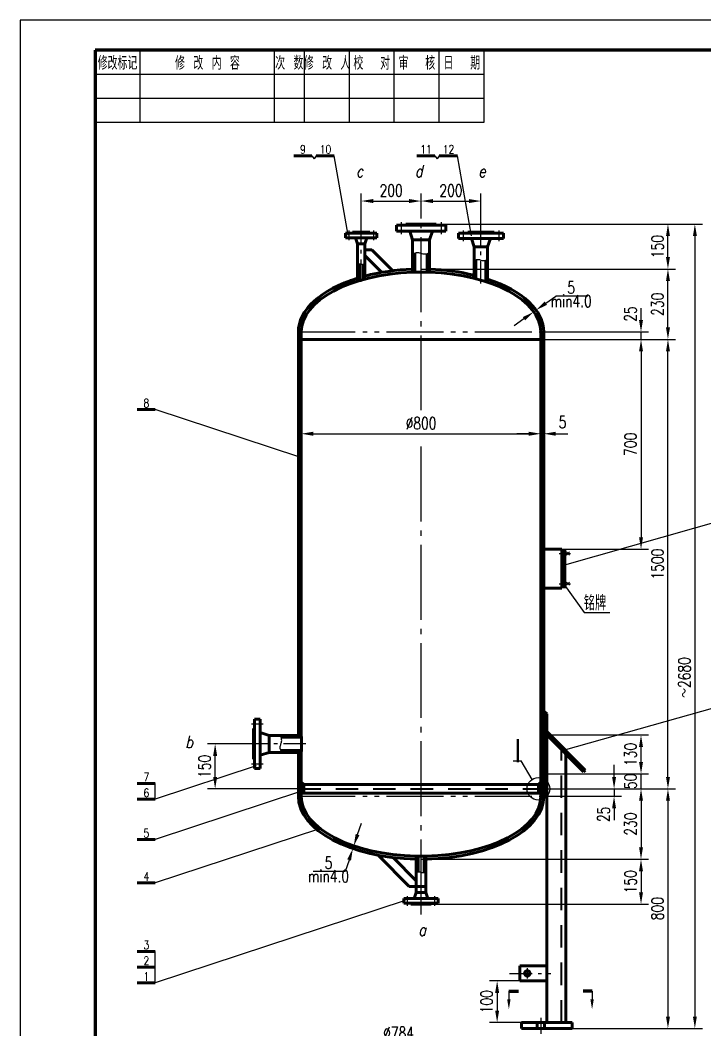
# Model space of a CAD drawing. Extents: x 5881 to 20274, y 0 to 5940.
# Drawn here: x 16012 to 18299, y 2570 to 5940 of the extents above; entities that cross this region are included whole.
import ezdxf
from ezdxf.enums import TextEntityAlignment as Align

# ---------------------------------------------------------------- set-up
doc = ezdxf.new("R2010")
doc.units = 0
doc.header["$LTSCALE"] = 100
doc.header["$PDMODE"] = 1
for name, pattern in [('JXX-L', [2.95, 1.9, -0.25, 0.15, -0.25, 0.15, -0.25]), ('XX-L', [1.25, 0.75, -0.5]), ('XX-S', [0.5, 0.3, -0.2]), ('ZXX-L', [3.28, 2.5, -0.3, 0.18, -0.3]), ('ZXX-S', [1.27, 0.75, -0.2, 0.12, -0.2])]:
    doc.linetypes.add(name, pattern=pattern)
doc.layers.get('Defpoints').update_dxf_attribs({"linetype": 'CONTINUOUS'})
for name, color, linetype, lineweight in [('A 粗实线', 7, 'CONTINUOUS', 60), ('B 细实线', 4, 'CONTINUOUS', 30), ('C 文 字', 2, 'CONTINUOUS', 30), ('D 短中心线', 1, 'ZXX-S', 30), ('E 长中心线', 1, 'ZXX-L', 30), ('F 短虚线', 6, 'XX-S', 40), ('G 长虚线', 6, 'XX-L', 40), ('I 长双点线', 3, 'JXX-L', 30), ('J 标注尺寸', 2, 'CONTINUOUS', 30)]:
    doc.layers.add(name, color=color, linetype=linetype, lineweight=lineweight)
doc.styles.add('HZTXT', font='TXT.SHX', dxfattribs={"width": 0.75, "bigfont": 'HZTXT'})
doc.styles.add('ITALICT', font='ITALICT.shx', dxfattribs={"width": 0.7})
doc.styles.add('ROMANC', font='romanc', dxfattribs={"width": 0.7, "height": 6})
doc.dimstyles.new('通用标注4.0', dxfattribs={"dimtxt": 4, "dimasz": 4, "dimexe": 2.5, "dimexo": 0, "dimgap": 1.5, "dimtad": 1, "dimdec": 0, "dimzin": 0, "dimdsep": 46, "dimtxsty": 'HZTXT', "dimcen": 0, "dimadec": 0, "dimazin": 0, "dimtfac": 0.375, "dimtdec": 0, "dimtmove": 2, "dimatfit": 3, "dimfxl": 0, "dimtzin": 0, "dimarcsym": 0})

# ---------------------------------------------------------------- blocks, each defined once
blk = doc.blocks.new('*D10')
at = {"layer": 'Defpoints', "color": 0}
for p in [(18140.9, 5259.2), (18140.9, 2574.2), (18266.1, 2574.2)]:
    blk.add_point(p, dxfattribs=at)
at = {"layer": 'J 标注尺寸', "color": 0, "lineweight": -2}
for p, q in [((18140.9, 5259.2), (18291.1, 5259.2)), ((18266.1, 5219.2), (18266.1, 2614.2)), ((18140.9, 2574.2), (18291.1, 2574.2))]:
    blk.add_line(p, q, dxfattribs=at)
at = {"layer": 'J 标注尺寸', "color": 0}
for points in [[(18259.5, 5219.2), (18272.8, 5219.2), (18266.1, 5259.2)], [(18259.5, 2614.2), (18272.8, 2614.2), (18266.1, 2574.2)]]:
    blk.add_solid(points, dxfattribs=at)
at = {"layer": 'J 标注尺寸', "color": 0, "insert": (18231.1, 3745.9), "char_height": 40, "attachment_point": 5, "rotation": 90, "style": 'HZTXT'}
blk.add_mtext('～2680', dxfattribs=at)
blk = doc.blocks.new('*D3')
at = {"layer": 'Defpoints', "color": 0}
for p in [(18013.8, 4874.2), (18176.1, 4874.2), (18044.9, 3374.2)]:
    blk.add_point(p, dxfattribs=at)
at = {"layer": 'J 标注尺寸', "color": 0, "lineweight": -2}
for p, q in [((18013.8, 4874.2), (18201.1, 4874.2)), ((18176.1, 3414.2), (18176.1, 4834.2)), ((18044.9, 3374.2), (18201.1, 3374.2))]:
    blk.add_line(p, q, dxfattribs=at)
at = {"layer": 'J 标注尺寸', "color": 0}
for points in [[(18169.5, 4834.2), (18182.8, 4834.2), (18176.1, 4874.2)], [(18169.5, 3414.2), (18182.8, 3414.2), (18176.1, 3374.2)]]:
    blk.add_solid(points, dxfattribs=at)
at = {"layer": 'J 标注尺寸', "color": 0, "insert": (18141.1, 4124.2), "char_height": 40, "attachment_point": 5, "rotation": 90, "style": 'HZTXT'}
blk.add_mtext('1500', dxfattribs=at)
blk = doc.blocks.new('*D1')
at = {"layer": 'Defpoints', "color": 0}
for p in [(18016, 3374.2), (17351.3, 3139.2), (18086.1, 3139.2)]:
    blk.add_point(p, dxfattribs=at)
at = {"layer": 'J 标注尺寸', "color": 0, "lineweight": -2}
for p, q in [((18016, 3374.2), (18111.1, 3374.2)), ((18086.1, 3334.2), (18086.1, 3179.2)), ((17351.3, 3139.2), (18111.1, 3139.2))]:
    blk.add_line(p, q, dxfattribs=at)
at = {"layer": 'J 标注尺寸', "color": 0}
for points in [[(18079.5, 3334.2), (18092.8, 3334.2), (18086.1, 3374.2)], [(18079.5, 3179.2), (18092.8, 3179.2), (18086.1, 3139.2)]]:
    blk.add_solid(points, dxfattribs=at)
at = {"layer": 'J 标注尺寸', "color": 0, "insert": (18051.1, 3256.7), "char_height": 40, "attachment_point": 5, "rotation": 90, "style": 'HZTXT'}
blk.add_mtext('230', dxfattribs=at)
blk = doc.blocks.new('*D2')
at = {"layer": 'Defpoints', "color": 0}
for p in [(17351.3, 3139.2), (17385.3, 2989.2), (18086.1, 2989.2)]:
    blk.add_point(p, dxfattribs=at)
at = {"layer": 'J 标注尺寸', "color": 0, "lineweight": -2}
for p, q in [((17351.3, 3139.2), (18111.1, 3139.2)), ((18086.1, 3099.2), (18086.1, 3029.2)), ((17385.3, 2989.2), (18111.1, 2989.2))]:
    blk.add_line(p, q, dxfattribs=at)
at = {"layer": 'J 标注尺寸', "color": 0}
for points in [[(18079.5, 3099.2), (18092.8, 3099.2), (18086.1, 3139.2)], [(18079.5, 3029.2), (18092.8, 3029.2), (18086.1, 2989.2)]]:
    blk.add_solid(points, dxfattribs=at)
at = {"layer": 'J 标注尺寸', "color": 0, "insert": (18051.1, 3064.2), "char_height": 40, "attachment_point": 5, "rotation": 90, "style": 'HZTXT'}
blk.add_mtext('150', dxfattribs=at)
blk = doc.blocks.new('*D8')
at = {"layer": 'Defpoints', "color": 0}
for p in [(17771.3, 3554.2), (18086.1, 3554.2), (17771.3, 3424.2)]:
    blk.add_point(p, dxfattribs=at)
at = {"layer": 'J 标注尺寸', "color": 0, "lineweight": -2}
for p, q in [((17771.3, 3554.2), (18111.1, 3554.2)), ((18086.1, 3464.2), (18086.1, 3514.2)), ((17771.3, 3424.2), (18111.1, 3424.2))]:
    blk.add_line(p, q, dxfattribs=at)
at = {"layer": 'J 标注尺寸', "color": 0}
for points in [[(18079.5, 3514.2), (18092.8, 3514.2), (18086.1, 3554.2)], [(18079.5, 3464.2), (18092.8, 3464.2), (18086.1, 3424.2)]]:
    blk.add_solid(points, dxfattribs=at)
at = {"layer": 'J 标注尺寸', "color": 0, "insert": (18051.1, 3489.2), "char_height": 40, "attachment_point": 5, "rotation": 90, "style": 'HZTXT'}
blk.add_mtext('130', dxfattribs=at)
blk = doc.blocks.new('*D7')
at = {"layer": 'Defpoints', "color": 0}
for p in [(17771.3, 3424.2), (18086.1, 3424.2), (17751.3, 3374.2)]:
    blk.add_point(p, dxfattribs=at)
at = {"layer": 'J 标注尺寸', "color": 0, "lineweight": -2}
for p, q in [((18086.1, 3464.2), (18086.1, 3504.2)), ((17771.3, 3424.2), (18111.1, 3424.2)), ((18086.1, 3374.2), (18086.1, 3424.2)), ((17751.3, 3374.2), (18111.1, 3374.2)), ((18086.1, 3334.2), (18086.1, 3294.2))]:
    blk.add_line(p, q, dxfattribs=at)
at = {"layer": 'J 标注尺寸', "color": 0}
for points in [[(18079.5, 3464.2), (18092.8, 3464.2), (18086.1, 3424.2)], [(18079.5, 3334.2), (18092.8, 3334.2), (18086.1, 3374.2)]]:
    blk.add_solid(points, dxfattribs=at)
at = {"layer": 'J 标注尺寸', "color": 0, "insert": (18051.1, 3399.3), "char_height": 40, "attachment_point": 5, "rotation": 90, "style": 'HZTXT'}
blk.add_mtext('50', dxfattribs=at)
blk = doc.blocks.new('*D9')
at = {"layer": 'Defpoints', "color": 0}
for p in [(17931.2, 3374.2), (17761.3, 3349.2), (17996.1, 3349.2)]:
    blk.add_point(p, dxfattribs=at)
at = {"layer": 'J 标注尺寸', "color": 0, "lineweight": -2}
for p, q in [((17996.1, 3414.2), (17996.1, 3454.2)), ((17931.2, 3374.2), (18021.1, 3374.2)), ((17996.1, 3374.2), (17996.1, 3349.2)), ((17761.3, 3349.2), (18021.1, 3349.2)), ((17996.1, 3309.2), (17996.1, 3269.2))]:
    blk.add_line(p, q, dxfattribs=at)
at = {"layer": 'J 标注尺寸', "color": 0}
for points in [[(17989.5, 3414.2), (18002.8, 3414.2), (17996.1, 3374.2)], [(17989.5, 3309.2), (18002.8, 3309.2), (17996.1, 3349.2)]]:
    blk.add_solid(points, dxfattribs=at)
at = {"layer": 'J 标注尺寸', "color": 0, "insert": (17961.1, 3289.2), "char_height": 40, "attachment_point": 5, "rotation": 90, "style": 'HZTXT'}
blk.add_mtext('25', dxfattribs=at)
blk = doc.blocks.new('*D6')
at = {"layer": 'Defpoints', "color": 0}
for p in [(18056.5, 3374.2), (17856.1, 2574.2), (18176.1, 2574.2)]:
    blk.add_point(p, dxfattribs=at)
at = {"layer": 'J 标注尺寸', "color": 0, "lineweight": -2}
for p, q in [((18056.5, 3374.2), (18201.1, 3374.2)), ((18176.1, 3334.2), (18176.1, 2614.2)), ((17856.1, 2574.2), (18201.1, 2574.2))]:
    blk.add_line(p, q, dxfattribs=at)
at = {"layer": 'J 标注尺寸', "color": 0}
for points in [[(18169.5, 3334.2), (18182.8, 3334.2), (18176.1, 3374.2)], [(18169.5, 2614.2), (18182.8, 2614.2), (18176.1, 2574.2)]]:
    blk.add_solid(points, dxfattribs=at)
at = {"layer": 'J 标注尺寸', "color": 0, "insert": (18141.1, 2974.2), "char_height": 40, "attachment_point": 5, "rotation": 90, "style": 'HZTXT'}
blk.add_mtext('800', dxfattribs=at)
blk = doc.blocks.new('*D22')
at = {"layer": 'Defpoints', "color": 0}
for p in [(16663.3, 3524.2), (16774.4, 3524.2), (16941.3, 3374.2)]:
    blk.add_point(p, dxfattribs=at)
at = {"layer": 'J 标注尺寸', "color": 0, "lineweight": -2}
for p, q in [((16774.4, 3524.2), (16638.3, 3524.2)), ((16663.3, 3414.2), (16663.3, 3484.2)), ((16941.3, 3374.2), (16638.3, 3374.2))]:
    blk.add_line(p, q, dxfattribs=at)
at = {"layer": 'J 标注尺寸', "color": 0}
for points in [[(16656.7, 3484.2), (16670, 3484.2), (16663.3, 3524.2)], [(16656.7, 3414.2), (16670, 3414.2), (16663.3, 3374.2)]]:
    blk.add_solid(points, dxfattribs=at)
at = {"layer": 'J 标注尺寸', "color": 0, "insert": (16628.3, 3449.2), "char_height": 40, "attachment_point": 5, "rotation": 90, "style": 'HZTXT'}
blk.add_mtext('150', dxfattribs=at)
blk = doc.blocks.new('*D4')
at = {"layer": 'Defpoints', "color": 0}
for p in [(17351.3, 5109.2), (18176.1, 5109.2), (18013.8, 4874.2)]:
    blk.add_point(p, dxfattribs=at)
at = {"layer": 'J 标注尺寸', "color": 0, "lineweight": -2}
for p, q in [((17351.3, 5109.2), (18201.1, 5109.2)), ((18176.1, 4914.2), (18176.1, 5069.2)), ((18013.8, 4874.2), (18201.1, 4874.2))]:
    blk.add_line(p, q, dxfattribs=at)
at = {"layer": 'J 标注尺寸', "color": 0}
for points in [[(18169.5, 5069.2), (18182.8, 5069.2), (18176.1, 5109.2)], [(18169.5, 4914.2), (18182.8, 4914.2), (18176.1, 4874.2)]]:
    blk.add_solid(points, dxfattribs=at)
at = {"layer": 'J 标注尺寸', "color": 0, "insert": (18141.1, 4991.7), "char_height": 40, "attachment_point": 5, "rotation": 90, "style": 'HZTXT'}
blk.add_mtext('230', dxfattribs=at)
blk = doc.blocks.new('*D5')
at = {"layer": 'Defpoints', "color": 0}
for p in [(17402.3, 5259.2), (18176.1, 5259.2), (17351.3, 5109.2)]:
    blk.add_point(p, dxfattribs=at)
at = {"layer": 'J 标注尺寸', "color": 0, "lineweight": -2}
for p, q in [((17402.3, 5259.2), (18201.1, 5259.2)), ((18176.1, 5149.2), (18176.1, 5219.2)), ((17351.3, 5109.2), (18201.1, 5109.2))]:
    blk.add_line(p, q, dxfattribs=at)
at = {"layer": 'J 标注尺寸', "color": 0}
for points in [[(18169.5, 5219.2), (18182.8, 5219.2), (18176.1, 5259.2)], [(18169.5, 5149.2), (18182.8, 5149.2), (18176.1, 5109.2)]]:
    blk.add_solid(points, dxfattribs=at)
at = {"layer": 'J 标注尺寸', "color": 0, "insert": (18141.1, 5184.2), "char_height": 40, "attachment_point": 5, "rotation": 90, "style": 'HZTXT'}
blk.add_mtext('150', dxfattribs=at)
blk = doc.blocks.new('*D17')
at = {"layer": 'Defpoints', "color": 0}
for p in [(17751.3, 4874.2), (17821.3, 4174.2), (18086.1, 4174.2)]:
    blk.add_point(p, dxfattribs=at)
at = {"layer": 'J 标注尺寸', "color": 0, "lineweight": -2}
for p, q in [((17751.3, 4874.2), (18111.1, 4874.2)), ((18086.1, 4834.2), (18086.1, 4214.2)), ((17821.3, 4174.2), (18111.1, 4174.2))]:
    blk.add_line(p, q, dxfattribs=at)
at = {"layer": 'J 标注尺寸', "color": 0}
for points in [[(18079.5, 4834.2), (18092.8, 4834.2), (18086.1, 4874.2)], [(18079.5, 4214.2), (18092.8, 4214.2), (18086.1, 4174.2)]]:
    blk.add_solid(points, dxfattribs=at)
at = {"layer": 'J 标注尺寸', "color": 0, "insert": (18051.1, 4524.2), "char_height": 40, "attachment_point": 5, "rotation": 90, "style": 'HZTXT'}
blk.add_mtext('700', dxfattribs=at)
blk = doc.blocks.new('*D11')
at = {"layer": 'Defpoints', "color": 0}
for p in [(17751.3, 4899.2), (18086.1, 4899.2), (17751.3, 4874.2)]:
    blk.add_point(p, dxfattribs=at)
at = {"layer": 'J 标注尺寸', "color": 0, "lineweight": -2}
for p, q in [((18086.1, 4939.2), (18086.1, 4979.2)), ((17751.3, 4899.2), (18111.1, 4899.2)), ((18086.1, 4874.2), (18086.1, 4899.2)), ((17751.3, 4874.2), (18111.1, 4874.2)), ((18086.1, 4834.2), (18086.1, 4794.2))]:
    blk.add_line(p, q, dxfattribs=at)
at = {"layer": 'J 标注尺寸', "color": 0}
for points in [[(18079.5, 4939.2), (18092.8, 4939.2), (18086.1, 4899.2)], [(18079.5, 4834.2), (18092.8, 4834.2), (18086.1, 4874.2)]]:
    blk.add_solid(points, dxfattribs=at)
at = {"layer": 'J 标注尺寸', "color": 0, "insert": (18050.9, 4959.3), "char_height": 40, "attachment_point": 5, "rotation": 90, "style": 'HZTXT'}
blk.add_mtext('25', dxfattribs=at)
blk = doc.blocks.new('*D18')
at = {"layer": 'Defpoints', "color": 0}
for p in [(17751.3, 4559.5), (17751.3, 4559.5), (16951.3, 4542.2)]:
    blk.add_point(p, dxfattribs=at)
at = {"layer": 'J 标注尺寸', "color": 0, "lineweight": -2}
blk.add_line((16991.3, 4559.5), (17711.3, 4559.5), dxfattribs=at)
at = {"layer": 'J 标注尺寸', "color": 0}
for points in [[(16991.3, 4566.2), (16991.3, 4552.8), (16951.3, 4559.5)], [(17711.3, 4566.2), (17711.3, 4552.8), (17751.3, 4559.5)]]:
    blk.add_solid(points, dxfattribs=at)
at = {"layer": 'J 标注尺寸', "color": 0, "insert": (17351.3, 4594.5), "char_height": 40, "attachment_point": 5, "style": 'HZTXT'}
blk.add_mtext('%%c800', dxfattribs=at)
blk = doc.blocks.new('*D19')
at = {"layer": 'Defpoints', "color": 0}
for p in [(17751.3, 4559.5), (17761.3, 4559.5), (17761.3, 4556.2)]:
    blk.add_point(p, dxfattribs=at)
at = {"layer": 'J 标注尺寸', "color": 0, "lineweight": -2}
for p, q in [((17711.3, 4559.5), (17671.3, 4559.5)), ((17751.3, 4559.5), (17761.3, 4559.5)), ((17801.3, 4559.5), (17841.3, 4559.5))]:
    blk.add_line(p, q, dxfattribs=at)
at = {"layer": 'J 标注尺寸', "color": 0}
for points in [[(17711.3, 4566.2), (17711.3, 4552.8), (17751.3, 4559.5)], [(17801.3, 4566.2), (17801.3, 4552.8), (17761.3, 4559.5)]]:
    blk.add_solid(points, dxfattribs=at)
at = {"layer": 'J 标注尺寸', "color": 0, "insert": (17824.1, 4598.4), "char_height": 40, "attachment_point": 5, "style": 'HZTXT'}
blk.add_mtext('5', dxfattribs=at)
blk = doc.blocks.new('*D20')
at = {"layer": 'Defpoints', "color": 0}
for p in [(17351.3, 5336.3), (17351.3, 5277.5), (17151.3, 5246.8)]:
    blk.add_point(p, dxfattribs=at)
at = {"layer": 'J 标注尺寸', "color": 0, "lineweight": -2}
for p, q in [((17151.3, 5246.8), (17151.3, 5361.3)), ((17351.3, 5277.5), (17351.3, 5361.3)), ((17191.3, 5336.3), (17311.3, 5336.3))]:
    blk.add_line(p, q, dxfattribs=at)
at = {"layer": 'J 标注尺寸', "color": 0}
for points in [[(17191.3, 5343), (17191.3, 5329.6), (17151.3, 5336.3)], [(17311.3, 5343), (17311.3, 5329.6), (17351.3, 5336.3)]]:
    blk.add_solid(points, dxfattribs=at)
at = {"layer": 'J 标注尺寸', "color": 0, "insert": (17251.3, 5371.3), "char_height": 40, "attachment_point": 5, "style": 'HZTXT'}
blk.add_mtext('200', dxfattribs=at)
blk = doc.blocks.new('*D21')
at = {"layer": 'Defpoints', "color": 0}
for p in [(17551.3, 5336.3), (17351.3, 5319.4), (17551.3, 5246.9)]:
    blk.add_point(p, dxfattribs=at)
at = {"layer": 'J 标注尺寸', "color": 0, "lineweight": -2}
for p, q in [((17351.3, 5319.4), (17351.3, 5361.3)), ((17551.3, 5246.9), (17551.3, 5361.3)), ((17391.3, 5336.3), (17511.3, 5336.3))]:
    blk.add_line(p, q, dxfattribs=at)
at = {"layer": 'J 标注尺寸', "color": 0}
for points in [[(17391.3, 5343), (17391.3, 5329.6), (17351.3, 5336.3)], [(17511.3, 5343), (17511.3, 5329.6), (17551.3, 5336.3)]]:
    blk.add_solid(points, dxfattribs=at)
at = {"layer": 'J 标注尺寸', "color": 0, "insert": (17451.3, 5371.3), "char_height": 40, "attachment_point": 5, "style": 'HZTXT'}
blk.add_mtext('200', dxfattribs=at)
blk = doc.blocks.new('*D23')
at = {"layer": 'Defpoints', "color": 0}
for p in [(17681.3, 2733.2), (17605.4, 2594.2), (17686.4, 2594.2)]:
    blk.add_point(p, dxfattribs=at)
at = {"layer": 'J 标注尺寸', "color": 0, "lineweight": -2}
for p, q in [((17681.3, 2733.2), (17580.4, 2733.2)), ((17605.4, 2693.2), (17605.4, 2634.2)), ((17686.4, 2594.2), (17580.4, 2594.2))]:
    blk.add_line(p, q, dxfattribs=at)
at = {"layer": 'J 标注尺寸', "color": 0}
for points in [[(17598.8, 2693.2), (17612.1, 2693.2), (17605.4, 2733.2)], [(17598.8, 2634.2), (17612.1, 2634.2), (17605.4, 2594.2)]]:
    blk.add_solid(points, dxfattribs=at)
at = {"layer": 'J 标注尺寸', "color": 0, "insert": (17570.4, 2663.7), "char_height": 40, "attachment_point": 5, "rotation": 90, "style": 'HZTXT'}
blk.add_mtext('100', dxfattribs=at)

msp = doc.modelspace()

# ---------------------------------------------------------------- hatches: boundary and pattern name
at = {"layer": 'A 粗实线'}
for points in [[(17761.3, 3634), (17761.3, 3624.2), (17771.3, 3624.2)], [(17771.3, 3424.2), (17761.3, 3424.2), (17761.3, 3415.2)], [(16951.3, 3389.2), (16959.3, 3389.2), (16951.3, 3396.3)], [(17751.3, 3389.2), (17743.3, 3389.2), (17751.3, 3396.3)]]:
    msp.add_hatch(color=256, dxfattribs=at).paths.add_polyline_path(points)

# ---------------------------------------------------------------- linework, layer by layer
at = {"layer": 'A 粗实线', "color": 5, "lineweight": 120}
for p, q in [((16262, 5840), (16262, 100)), ((20117, 5840), (16262, 5840))]:
    msp.add_line(p, q, dxfattribs=at)
at = {"layer": 'A 粗实线'}
for p, q in [((16925.9, 5487.7), (16986.1, 5487.7)), ((17001.3, 5487.7), (17061.5, 5487.7)), ((17336.9, 5487.7), (17397.1, 5487.7)), ((17412.3, 5487.7), (17472.5, 5487.7)), ((17300.3, 5256.2), (17300.3, 5259.2)), ((17300.3, 5259.2), (17402.3, 5259.2)), ((17402.3, 5259.2), (17402.3, 5256.2)), ((17098.8, 5213.5), (17098.8, 5229.5)), ((17098.8, 5229.5), (17203.8, 5229.5)), ((17122.3, 5229.5), (17122.3, 5232.5)), ((17122.3, 5232.5), (17180.3, 5232.5)), ((17180.3, 5232.5), (17180.3, 5229.5)), ((17203.8, 5229.5), (17203.8, 5213.5)), ((17268.8, 5236.2), (17268.8, 5256.2)), ((17268.8, 5256.2), (17433.8, 5256.2)), ((17268.8, 5236.2), (17433.8, 5236.2)), ((17313.3, 5236.2), (17322.8, 5207.2)), ((17389.3, 5236.2), (17379.8, 5207.2)), ((17433.8, 5256.2), (17433.8, 5236.2)), ((17476.3, 5211.5), (17476.3, 5229.5)), ((17476.3, 5229.5), (17626.3, 5229.5)), ((17507.3, 5229.5), (17507.3, 5232.5)), ((17507.3, 5232.5), (17595.3, 5232.5)), ((17595.3, 5232.5), (17595.3, 5229.5)), ((17626.3, 5229.5), (17626.3, 5211.5)), ((17098.8, 5213.5), (17203.8, 5213.5)), ((17132.3, 5213.5), (17138.8, 5193.5)), ((17138.8, 5193.5), (17138.8, 5068.6)), ((17138.8, 5193.5), (17163.8, 5193.5)), ((17170.3, 5213.5), (17163.8, 5193.5)), ((17163.8, 5193.5), (17163.8, 5075.9)), ((17322.8, 5207.2), (17322.8, 5098.7)), ((17322.8, 5207.2), (17379.8, 5207.2)), ((17379.8, 5207.2), (17379.8, 5098.7)), ((17476.3, 5211.5), (17626.3, 5211.5)), ((17519.3, 5211.5), (17528.8, 5183.5)), ((17583.3, 5211.5), (17573.8, 5183.5)), ((17163.8, 5173.5), (17187, 5173.5)), ((17187, 5173.5), (17257, 5103.6)), ((17330.8, 5163), (17330.8, 5098.7)), ((17371.8, 5161.2), (17371.8, 5098.7)), ((17528.8, 5183.5), (17528.8, 5078.4)), ((17528.8, 5183.5), (17573.8, 5183.5)), ((17573.8, 5183.5), (17573.8, 5065.4)), ((17143.8, 5126.9), (17143.8, 5070.2)), ((17158.8, 5125.3), (17158.8, 5074.5)), ((17163.8, 5154.3), (17220, 5098.1)), ((17534.8, 5140.2), (17534.8, 5076.9)), ((17567.8, 5138.9), (17567.8, 5067.4)), ((17322.8, 5098.7), (17379.8, 5098.7)), ((16941.3, 3694.7), (16941.3, 4899.2)), ((16951.3, 3694.7), (16951.3, 4899.2)), ((17751.3, 3349.2), (17751.3, 4899.2)), ((17761.3, 3349.2), (17761.3, 4899.2)), ((16941.3, 4874.2), (17761.3, 4874.2)), ((16402.9, 4640.4), (16463.1, 4640.4)), ((17761.3, 4174.2), (17821.3, 4174.2)), ((17821.3, 4044.2), (17821.3, 4174.2)), ((17831.3, 4044.2), (17831.3, 4174.2)), ((17761.3, 4044.2), (17821.3, 4044.2)), ((16941.3, 3552.7), (16941.3, 3694.7)), ((16951.3, 3552.7), (16951.3, 3694.7)), ((16794.3, 3441.7), (16794.3, 3606.7)), ((16794.3, 3606.7), (16814.3, 3606.7)), ((16814.3, 3441.7), (16814.3, 3606.7)), ((17771.3, 3624.2), (17761.3, 3634)), ((17761.3, 3624.2), (17771.3, 3624.2)), ((17771.3, 3265.2), (17771.3, 3624.2)), ((16791.3, 3473.2), (16791.3, 3575.2)), ((16791.3, 3575.2), (16794.3, 3575.2)), ((16791.3, 3495.7), (16791.3, 3552.7)), ((16814.3, 3562.2), (16843.3, 3552.7)), ((16843.3, 3552.7), (16951.3, 3552.7)), ((16843.3, 3495.7), (16843.3, 3552.7)), ((16883.5, 3546.7), (16951.7, 3546.7)), ((17771.3, 3565.5), (17899.9, 3436.8)), ((17771.3, 3554.2), (17776.9, 3559.9)), ((17771.3, 3554.2), (17894.3, 3431.2)), ((16794.3, 3473.2), (16791.3, 3473.2)), ((16814.3, 3486.2), (16843.3, 3495.7)), ((16843.3, 3495.7), (16951.3, 3495.7)), ((16883, 3501.7), (16951.7, 3501.7)), ((16941.3, 3349.2), (16941.3, 3495.7)), ((16951.3, 3349.2), (16951.3, 3495.7)), ((17834.9, 2594.2), (17834.9, 3490.6)), ((16814.3, 3441.7), (16794.3, 3441.7)), ((17771.3, 3460.8), (17771.3, 2594.2)), ((17771.3, 3424.2), (17761.3, 3415.2)), ((17761.3, 3424.2), (17771.3, 3424.2)), ((17899.9, 3436.8), (17894.3, 3431.2)), ((16402.9, 3392.3), (16463.1, 3392.3)), ((16959.3, 3389.2), (16951.3, 3396.3)), ((16959.3, 3389.2), (17743.3, 3389.2)), ((16959.3, 3389.2), (16959.3, 3359.2)), ((17743.3, 3389.2), (17751.3, 3396.3)), ((17743.3, 3389.2), (17743.3, 3359.2)), ((16402.9, 3339.7), (16463.1, 3339.7)), ((17743.3, 3359.2), (16951.3, 3359.2)), ((17743.3, 3359.2), (17751.3, 3359.2)), ((16402.9, 3204.9), (16463.1, 3204.9)), ((17312, 3048.2), (17207.8, 3152.5)), ((17335.3, 3067.4), (17258, 3144.7)), ((17335.3, 3028.2), (17335.3, 3149.4)), ((17335.3, 3149.4), (17367.3, 3149.4)), ((17341.3, 3095.6), (17341.3, 3149.4)), ((17361.3, 3093.7), (17361.3, 3149.4)), ((17367.3, 3028.2), (17367.3, 3149.4)), ((16402.9, 3060.4), (16463.1, 3060.4)), ((17335.3, 3048.2), (17312, 3048.2)), ((17367.3, 3048.2), (17335.3, 3048.2)), ((17293.8, 2992.2), (17293.8, 3008.2)), ((17408.8, 3008.2), (17293.8, 3008.2)), ((17328.8, 3008.2), (17335.3, 3028.2)), ((17367.3, 3028.2), (17335.3, 3028.2)), ((17373.8, 3008.2), (17367.3, 3028.2)), ((17408.8, 3008.2), (17408.8, 2992.2)), ((17408.8, 2992.2), (17293.8, 2992.2)), ((17317.3, 2989.2), (17317.3, 2992.2)), ((17385.3, 2989.2), (17317.3, 2989.2)), ((17385.3, 2992.2), (17385.3, 2989.2)), ((16402.9, 2831.7), (16463.1, 2831.7)), ((16402.9, 2779.1), (16463.1, 2779.1)), ((17771.3, 2783.2), (17681.3, 2783.2)), ((17681.3, 2783.2), (17681.3, 2733.2)), ((17771.3, 2733.2), (17681.3, 2733.2)), ((16402.9, 2726.4), (16463.1, 2726.4)), ((17856.1, 2594.2), (17686.4, 2594.2)), ((17686.4, 2574.2), (17686.4, 2594.2)), ((17856.1, 2574.2), (17686.4, 2574.2)), ((17739.3, 2594.2), (17739.3, 2574.2)), ((17763.3, 2594.2), (17763.3, 2574.2)), ((17856.1, 2574.2), (17856.1, 2594.2))]:
    msp.add_line(p, q, dxfattribs=at)
at = {"layer": 'A 粗实线', "lineweight": 80}
for p, q in [((17644.7, 2699.1), (17677.2, 2699.1)), ((17922.6, 2699.1), (17893.4, 2699.1))]:
    msp.add_line(p, q, dxfattribs=at)
at = {"layer": 'A 粗实线'}
msp.add_circle((17706.3, 2758.2), 8.95, dxfattribs=at)
msp.add_arc((16552.3, 3524.2), 400, 355.9142, 4.0858, dxfattribs=at)
at = {"layer": 'A 粗实线', "extrusion": (0, 0, -1)}
for major_axis, ratio, start_param, end_param in [((400, 0), 0.5, 3.141593, 4.641079), ((410, 0), 0.512195, 4.237413, 4.642821), ((410, 0), 0.512195, -1.501228, -1.123059), ((400, 0), 0.5, -1.499486, 0), ((-410, 0), 0.512195, 0, 1.025943), ((410, 0), 0.512195, -0.997168, 0)]:
    msp.add_ellipse((17351.3, 4899.2), major_axis=major_axis, ratio=ratio, start_param=start_param, end_param=end_param, dxfattribs=at)
at = {"layer": 'A 粗实线'}
for major_axis, ratio, start_param, end_param in [((410, 0), 0.512195, 3.141593, 4.673355), ((400, 0), 0.5, 3.141593, 4.672378), ((400, 0), 0.5, 4.7524, 6.283185), ((410, 0), 0.512195, 4.751423, 6.283185)]:
    msp.add_ellipse((17351.3, 3349.2), major_axis=major_axis, ratio=ratio, start_param=start_param, end_param=end_param, dxfattribs=at)
for points in [[(17163.8, 5075.9), (17172.9, 5088.3), (17163.8, 5095.9)], [(17322.8, 5098.7), (17312.8, 5108.3), (17322.8, 5118.7)], [(17379.8, 5098.7), (17389.8, 5108.3), (17379.8, 5118.7)], [(17528.8, 5078.4), (17519.3, 5090.7), (17528.8, 5098.4)], [(17138.8, 5068.6), (17130.1, 5076), (17138.8, 5088.6)], [(17573.8, 5065.4), (17582.8, 5072.5), (17573.8, 5085.4)], [(16951.3, 4874.2), (16941.3, 4881.2), (16941.3, 4867.2)], [(17751.3, 4874.2), (17761.3, 4881.2), (17761.3, 4867.2)], [(16951.3, 3552.7), (16941.3, 3562.7), (16931.3, 3552.7)], [(17776.9, 3559.9), (17771.3, 3554.2), (17771.3, 3565.5)], [(16951.3, 3495.7), (16941.3, 3485.7), (16931.3, 3495.7)], [(16951.3, 3374.2), (16941.3, 3367.2), (16941.3, 3381.2)], [(17751.3, 3374.2), (17761.3, 3367.2), (17761.3, 3381.2)], [(17335.3, 3149.4), (17325.3, 3139.4), (17335.3, 3129.4)], [(17367.3, 3149.4), (17377.3, 3139.4), (17367.3, 3129.4)]]:
    msp.add_solid(points, dxfattribs=at)
at = {"layer": 'B 细实线'}
for p, q in [((16012, 5940), (16012, 0)), ((20217, 5940), (16012, 5940)), ((16412, 5840), (16412, 5600)), ((16862, 5600), (16862, 5840)), ((16962, 5600), (16962, 5840)), ((17112, 5600), (17112, 5840)), ((17262, 5600), (17262, 5840)), ((17412, 5600), (17412, 5840)), ((17562, 5600), (17562, 5840)), ((16262, 5760), (17562, 5760)), ((16262, 5680), (17562, 5680)), ((16262, 5600), (17562, 5600)), ((16986.1, 5487.7), (16993.7, 5477)), ((17001.3, 5487.7), (16993.7, 5477)), ((17108.2, 5222.9), (17061.5, 5487.7)), ((17397.1, 5487.7), (17404.7, 5477)), ((17412.3, 5487.7), (17404.7, 5477)), ((17519.6, 5220.5), (17472.5, 5487.7)), ((16946.3, 4481.4), (16463.1, 4640.4)), ((17831.3, 4122.3), (18439.4, 4294.1)), ((17836.7, 4154.2), (17847.3, 4164.8)), ((17847.3, 4154.2), (17836.7, 4164.8)), ((17847.3, 4064.2), (17836.7, 4053.6)), ((17836.7, 4064.2), (17847.3, 4053.6)), ((17827.7, 3502.9), (18439.4, 3675.7)), ((16800.8, 3450.8), (16463.1, 3339.7)), ((17658.7, 3468.2), (17686.2, 3468.2)), ((17722.5, 3405.9), (17686.2, 3468.2)), ((16463.1, 3339.7), (16463.1, 3392.3)), ((16955.7, 3367), (16463.1, 3204.9)), ((17008.8, 3240), (16463.1, 3060.4)), ((17298, 3001.2), (16463.1, 2726.4)), ((16463.1, 2779.1), (16463.1, 2831.7)), ((16463.1, 2726.4), (16463.1, 2779.1)), ((17644.7, 2699.1), (17644.7, 2671.8)), ((17922.6, 2699.1), (17922.6, 2671.8))]:
    msp.add_line(p, q, dxfattribs=at)
for points in [[(17322.8, 5159.7, -0.051394), (17332.6, 5163.6, -0.074756), (17339.9, 5164.5, -0.089173), (17351.3, 5162.1, 0.089173), (17362.7, 5159.7, 0.074756), (17369.9, 5160.6, 0.051394), (17379.8, 5164.5)], [(17138.8, 5125, -0.051394), (17143.1, 5126.7, -0.074756), (17146.3, 5127.1, -0.089173), (17151.3, 5126.1, 0.089173), (17156.3, 5125, 0.074756), (17159.5, 5125.4, 0.051394), (17163.8, 5127.1)], [(17528.8, 5137.6, -0.051394), (17536.6, 5140.7, -0.074756), (17542.3, 5141.4, -0.089173), (17551.3, 5139.5, 0.089173), (17560.3, 5137.6, 0.074756), (17566, 5138.3, 0.051394), (17573.8, 5141.4)], [(16885.7, 3495.7, -0.051394), (16881.8, 3505.5, -0.074756), (16880.9, 3512.8, -0.089173), (16883.3, 3524.2, 0.089173), (16885.7, 3535.6, 0.074756), (16884.8, 3542.8, 0.051394), (16880.9, 3552.7)], [(17367.3, 3096, -0.051394), (17361.7, 3093.8, -0.074756), (17357.7, 3093.3, -0.089173), (17351.3, 3094.6, 0.089173), (17344.9, 3096, 0.074756), (17340.8, 3095.5, 0.051394), (17335.3, 3093.3)]]:
    msp.add_lwpolyline(points, format="xyb", dxfattribs=at)
msp.add_circle((17743.3, 3374.2), 37.9, dxfattribs=at)
for points in [[(17639, 2671.8), (17650.4, 2671.8), (17644.7, 2637.8)], [(17917, 2671.8), (17928.3, 2671.8), (17922.6, 2637.8)]]:
    msp.add_solid(points, dxfattribs=at)
at = {"layer": 'C 文 字'}
for p, q in [((17908.8, 5018.4), (17801, 5018.4)), ((17831.3, 4053.5), (17896.7, 3962.6)), ((17896.7, 3962.6), (17981.5, 3962.6)), ((17139.1, 3221.7), (17151.8, 3259.7)), ((17128, 3173.1), (17099.7, 3182.5)), ((17131, 3182.2), (17102.8, 3191.6)), ((17126.5, 3183.7), (17123.5, 3174.6)), ((17110.8, 3136.6), (17098.2, 3098.7)), ((17098.2, 3098.7), (16990.4, 3098.7))]:
    msp.add_line(p, q, dxfattribs=at)
for points in [[(17132.8, 3223.8), (17145.5, 3219.6), (17126.5, 3183.7)], [(17104.5, 3138.7), (17117.2, 3134.5), (17123.5, 3174.6)]]:
    msp.add_solid(points, dxfattribs=at)
at = {"layer": 'D 短中心线'}
for p, q in [((17284.5, 5266.2), (17284.5, 5226.2)), ((17418, 5266.2), (17418, 5226.2)), ((17110.5, 5237.5), (17110.5, 5205.5)), ((17151.3, 5066.1), (17151.3, 5246.8)), ((17192, 5237.5), (17192, 5205.5)), ((17491.8, 5238.5), (17491.8, 5202.5)), ((17551.3, 5060.6), (17551.3, 5246.9)), ((17610.8, 5238.5), (17610.8, 5202.5)), ((17812.6, 4159.5), (17850.9, 4159.5)), ((17812.6, 4058.9), (17850.9, 4058.9)), ((16784.3, 3590.9), (16824.3, 3590.9)), ((16966.5, 3524.2), (16774.4, 3524.2)), ((16784.3, 3457.4), (16824.3, 3457.4)), ((17305.5, 2984.2), (17305.5, 3016.2)), ((17397, 2984.2), (17397, 3016.2)), ((17706.3, 2775.4), (17706.3, 2741.1)), ((17647.1, 2758.2), (17785, 2758.2)), ((17751.3, 2609.9), (17751.3, 2555.9))]:
    msp.add_line(p, q, dxfattribs=at)
at = {"layer": 'E 长中心线'}
for p, q in [((17351.3, 4637.8), (17351.3, 5277.5)), ((17351.3, 2954.8), (17351.3, 4521.8))]:
    msp.add_line(p, q, dxfattribs=at)
at = {"layer": 'G 长虚线'}
for p, q in [((17820.8, 2594.2), (17820.8, 3504.7)), ((16941.3, 3374.2), (17761.3, 3374.2))]:
    msp.add_line(p, q, dxfattribs=at)
at = {"layer": 'I 长双点线'}
for p, q in [((16941.3, 4899.2), (17761.3, 4899.2)), ((16941.3, 3349.2), (17761.3, 3349.2))]:
    msp.add_line(p, q, dxfattribs=at)
at = {"layer": 'J 标注尺寸'}
for p, q in [((17736.7, 4970.8), (17721.3, 4992.6)), ((17768.4, 4995.3), (17801, 5018.4)), ((17728.8, 4965.3), (17713.4, 4987)), ((17727.9, 4966.6), (17735.7, 4972.2)), ((17695.2, 4943.5), (17662.6, 4920.3)), ((17996.1, 3309.2), (17996.1, 3269.2)), ((18086.1, 3309.2), (18086.1, 3245.9))]:
    msp.add_line(p, q, dxfattribs=at)
for points in [[(17764.5, 5000.7), (17772.2, 4989.9), (17735.7, 4972.2)], [(17691.4, 4948.9), (17699.1, 4938), (17727.9, 4966.6)]]:
    msp.add_solid(points, dxfattribs=at)

# ---------------------------------------------------------------- texts
at = {"layer": 'C 文 字'}
for s, height, style, width, p in [('修改标记', 45, 'HZTXT', 0.7, (16337.2, 5799.4)), ('修 改 内 容', 45, 'HZTXT', 0.7, (16637.7, 5799.4)), ('次 数', 45, 'HZTXT', 0.7, (16911.1, 5799.4)), ('修 改 人', 45, 'HZTXT', 0.7, (17037.2, 5799.4)), ('校  对', 45, 'HZTXT', 0.7, (17186.6, 5799.4)), ('审  核', 45, 'HZTXT', 0.7, (17337.2, 5799.4)), ('日  期', 45, 'HZTXT', 0.7, (17487.2, 5799.4)), ('9', 28.2, 'ROMANC', 0.8, (16956.6, 5508.8)), ('10', 28.23, 'ROMANC', 0.8, (17032, 5508.8)), ('11', 28.23, 'ROMANC', 0.8, (17367.7, 5508.8)), ('12', 28.23, 'ROMANC', 0.8, (17443, 5508.8)), ('8', 28.2, 'ROMANC', 0.8, (16433.6, 4661.6)), ('7', 28.2, 'ROMANC', 0.8, (16433.6, 3413.5)), ('6', 28.2, 'ROMANC', 0.8, (16433.6, 3360.9)), ('5', 28.2, 'ROMANC', 0.8, (16433.6, 3226.1)), ('4', 28.2, 'ROMANC', 0.8, (16433.6, 3081.6)), ('3', 28.2, 'ROMANC', 0.8, (16433.6, 2852.9)), ('2', 28.2, 'ROMANC', 0.8, (16433.6, 2800.3)), ('1', 28.2, 'ROMANC', 0.8, (16433.6, 2747.6))]:
    msp.add_text(s, height=height, dxfattribs=dict(at, style=style, width=width)).set_placement(p, align=Align.MIDDLE)
at = {"layer": 'C 文 字', "style": 'ITALICT', "width": 0.8}
for s, p in [('c', (17134, 5416.1)), ('d', (17330.5, 5416.1)), ('e', (17542.5, 5416.1)), ('b', (16563.7, 3510.7)), ('a', (17341.6, 2883.7))]:
    msp.add_text(s, height=40, dxfattribs=at).set_placement(p)
at = {"layer": 'C 文 字', "char_height": 40, "attachment_point": 5, "style": 'HZTXT'}
for s, insert in [('5', (17852.7, 5047.2)), ('min4.0', (17852.7, 5002.2)), ('5', (17042, 3127.4)), ('min4.0', (17042, 3082.4))]:
    msp.add_mtext(s, dxfattribs=dict(at, insert=insert))
at = {"layer": 'F 短虚线', "style": 'HZTXT', "width": 0.7}
msp.add_text('I', height=77, dxfattribs=at).set_placement((17674.1, 3501.3), align=Align.MIDDLE)
at = {"layer": 'J 标注尺寸', "attachment_point": 5, "style": 'HZTXT'}
for s, insert, char_height in [('铭牌', (17932.5, 3994.7), 50), ('%%c784', (17276, 2559.2), 40)]:
    msp.add_mtext(s, dxfattribs=dict(at, insert=insert, char_height=char_height))

# ---------------------------------------------------------------- dimensions: what is measured, and where the dimension line sits
at = {"layer": 'J 标注尺寸'}
for base, p1, p2, picture, middle in [((17351.3, 5336.3), (17151.3, 5246.8), (17351.3, 5277.5), '*D20', (17251.3, 5371.3)), ((17551.3, 5336.3), (17351.3, 5319.4), (17551.3, 5246.9), '*D21', (17451.3, 5371.3))]:
    dim = msp.add_linear_dim(base=base, p1=p1, p2=p2, dimstyle='通用标注4.0', override={"dimscale": 10}, dxfattribs=at)
    dim.commit()
    dim.dimension.update_dxf_attribs({"geometry": picture, "text_midpoint": middle})
for base, p1, p2, picture, middle in [((18176.1, 5259.2), (17351.3, 5109.2), (17402.3, 5259.2), '*D5', (18141.1, 5184.2)), ((18176.1, 4874.2), (18044.9, 3374.2), (18013.8, 4874.2), '*D3', (18141.1, 4124.2)), ((18086.1, 3554.2), (17771.3, 3424.2), (17771.3, 3554.2), '*D8', (18051.1, 3489.2)), ((16663.3, 3524.2), (16941.3, 3374.2), (16774.4, 3524.2), '*D22', (16628.3, 3449.2)), ((18176.1, 2574.2), (18056.5, 3374.2), (17856.1, 2574.2), '*D6', (18141.1, 2974.2)), ((18086.1, 2989.2), (17351.3, 3139.2), (17385.3, 2989.2), '*D2', (18051.1, 3064.2))]:
    dim = msp.add_linear_dim(base=base, p1=p1, p2=p2, angle=90, dimstyle='通用标注4.0', override={"dimscale": 10}, dxfattribs=at)
    dim.commit()
    dim.dimension.update_dxf_attribs({"geometry": picture, "text_midpoint": middle})
dim = msp.add_linear_dim(base=(18266.1, 2574.2), p1=(18140.9, 5259.2), p2=(18140.9, 2574.2), angle=90, text='～2680', dimstyle='通用标注4.0', override={"dimscale": 10}, dxfattribs=at)
dim.commit()
dim.dimension.update_dxf_attribs({"geometry": '*D10', "text_midpoint": (18231.1, 3745.9), "dimtype": 160})
for base, p1, p2, text, picture, middle in [((18176.1, 5109.2), (18013.8, 4874.2), (17351.3, 5109.2), '230', '*D4', (18141.1, 4991.7)), ((18086.1, 4174.2), (17751.3, 4874.2), (17821.3, 4174.2), '700', '*D17', (18051.1, 4524.2)), ((18086.1, 3139.2), (18016, 3374.2), (17351.3, 3139.2), '230', '*D1', (18051.1, 3256.7)), ((17605.4, 2594.2), (17681.3, 2733.2), (17686.4, 2594.2), '100', '*D23', (17570.4, 2663.7))]:
    dim = msp.add_linear_dim(base=base, p1=p1, p2=p2, angle=90, text=text, dimstyle='通用标注4.0', override={"dimscale": 10}, dxfattribs=at)
    dim.commit()
    dim.dimension.update_dxf_attribs({"geometry": picture, "text_midpoint": middle})
for base, p1, p2, picture, middle in [((18086.1, 4899.2), (17751.3, 4874.2), (17751.3, 4899.2), '*D11', (18085.9, 4959.3)), ((18086.1, 3424.2), (17751.3, 3374.2), (17771.3, 3424.2), '*D7', (18086.1, 3399.3)), ((17996.1, 3349.2), (17931.2, 3374.2), (17761.3, 3349.2), '*D9', (17996.1, 3289.2))]:
    dim = msp.add_linear_dim(base=base, p1=p1, p2=p2, angle=90, dimstyle='通用标注4.0', override={"dimscale": 10, "dimtmove": 1}, dxfattribs=at)
    dim.commit()
    dim.dimension.update_dxf_attribs({"geometry": picture, "text_midpoint": middle, "dimtype": 160})
dim = msp.add_linear_dim(base=(17751.3, 4559.5), p1=(16951.3, 4542.2), p2=(17751.3, 4559.5), text='%%c<>', dimstyle='通用标注4.0', override={"dimscale": 10, "dimse1": 1, "dimse2": 1}, dxfattribs=at)
dim.commit()
dim.dimension.update_dxf_attribs({"geometry": '*D18', "text_midpoint": (17351.3, 4594.5)})
dim = msp.add_linear_dim(base=(17761.3, 4559.5), p1=(17751.3, 4559.5), p2=(17761.3, 4556.2), text='5', dimstyle='通用标注4.0', override={"dimscale": 10, "dimse1": 1, "dimse2": 1, "dimtmove": 1}, dxfattribs=at)
dim.commit()
dim.dimension.update_dxf_attribs({"geometry": '*D19', "text_midpoint": (17824.1, 4563.4), "dimtype": 160})

doc.saveas('drawing.dxf')
